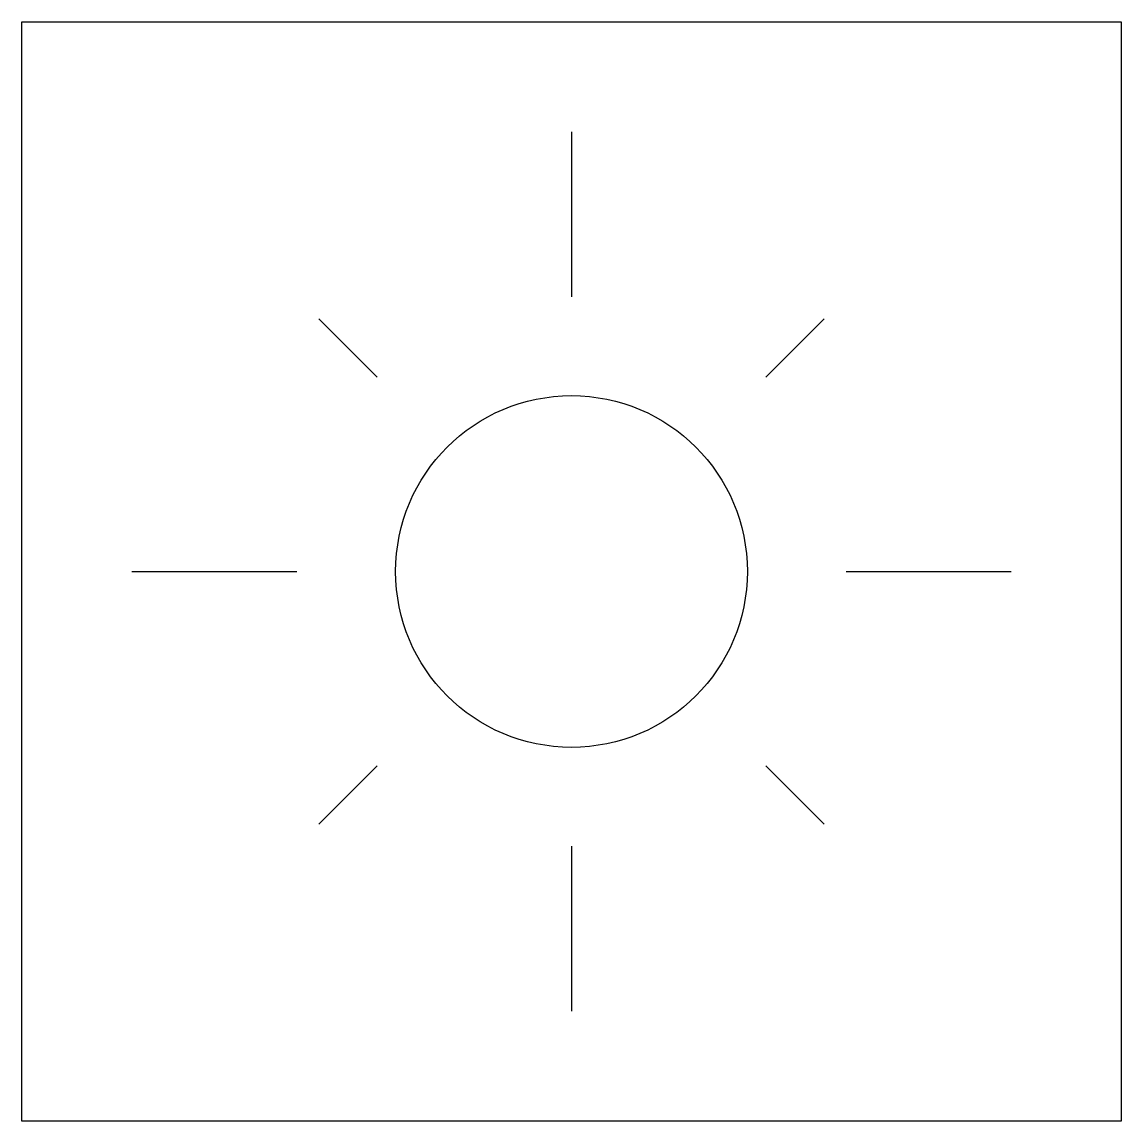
# Model space of a CAD drawing. Header units: millimetres. Extents: x -10 to 0, y 0 to 10.
import ezdxf

# ---------------------------------------------------------------- set-up
doc = ezdxf.new("R2010")
doc.units = ezdxf.units.MM
doc.layers.get('0').update_dxf_attribs({"lineweight": 25, "true_color": 0x000000})

msp = doc.modelspace()

# ---------------------------------------------------------------- linework, layer by layer
at = {"color": 7, "true_color": 0xffffff}
for p, q in [((-10, 10), (0, 10)), ((-10, 0), (-10, 10)), ((0, 10), (0, 0)), ((0, 0), (-10, 0))]:
    msp.add_line(p, q, dxfattribs=at)
for p, q in [((-5, 9), (-5, 7.5)), ((-7.298, 7.298), (-6.768, 6.768)), ((-3.232, 6.768), (-2.702, 7.298)), ((-9, 5), (-7.5, 5)), ((-2.5, 5), (-1, 5)), ((-7.298, 2.702), (-6.768, 3.232)), ((-3.232, 3.232), (-2.702, 2.702)), ((-5, 2.5), (-5, 1))]:
    msp.add_line(p, q)
msp.add_circle((-5, 5), 1.6)

doc.saveas('drawing.dxf')
